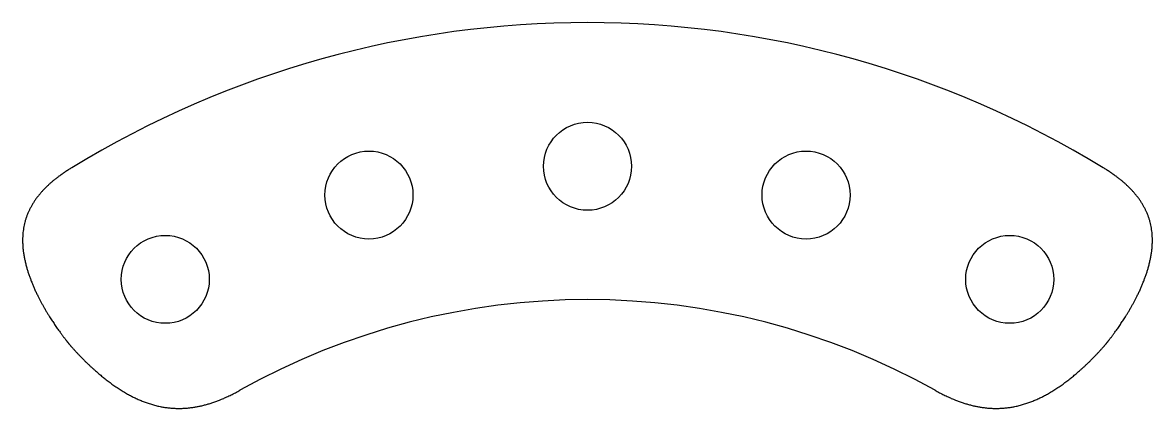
# Model space of a CAD drawing. Header units: millimetres. Extents: x -163 to 163, y -51 to 60.
import ezdxf

# ---------------------------------------------------------------- set-up
doc = ezdxf.new("R2010")
doc.units = ezdxf.units.MM
doc.layers.get('0').update_dxf_attribs({"linetype": 'CONTINUOUS'})

msp = doc.modelspace()

# ---------------------------------------------------------------- linework, layer by layer
for centre in [(0.01, 18.5), (-63.07, 10.2), (63.08, 10.19), (-121.85, -14.15), (121.86, -14.15)]:
    msp.add_circle(centre, 12.7)
for radius, start, end in [(285.21, 58.5486, 121.4514), (205.21, 60.7417, 119.2583)]:
    msp.add_arc((0, -225.21), radius, start, end)
for points in [[(-148.81, 18.1), (-151.67, 16.35), (-156.6, 12.77), (-161.59, 7.17), (-164.1, -0.7), (-162.55, -10.93), (-158.88, -19.24), (-155.1, -25.46), (-152.13, -29.59), (-150.54, -31.65)], [(150.54, -31.65), (152.13, -29.59), (155.1, -25.46), (158.88, -19.24), (162.55, -10.93), (164.1, -0.7), (161.59, 7.17), (156.6, 12.77), (151.67, 16.35), (148.81, 18.1)], [(-150.54, -31.65), (-149.79, -32.62), (-148.01, -34.75), (-144.46, -38.53), (-138.17, -44.34), (-128.11, -50.64), (-118.32, -52.56), (-109.81, -50.83), (-103.56, -48.01), (-100.3, -46.18)], [(100.3, -46.18), (103.56, -48.01), (109.81, -50.83), (118.32, -52.56), (128.11, -50.64), (138.17, -44.34), (144.46, -38.53), (148.01, -34.75), (149.79, -32.62), (150.54, -31.65)]]:
    msp.add_open_spline(points, degree=5)

doc.saveas('drawing.dxf')
